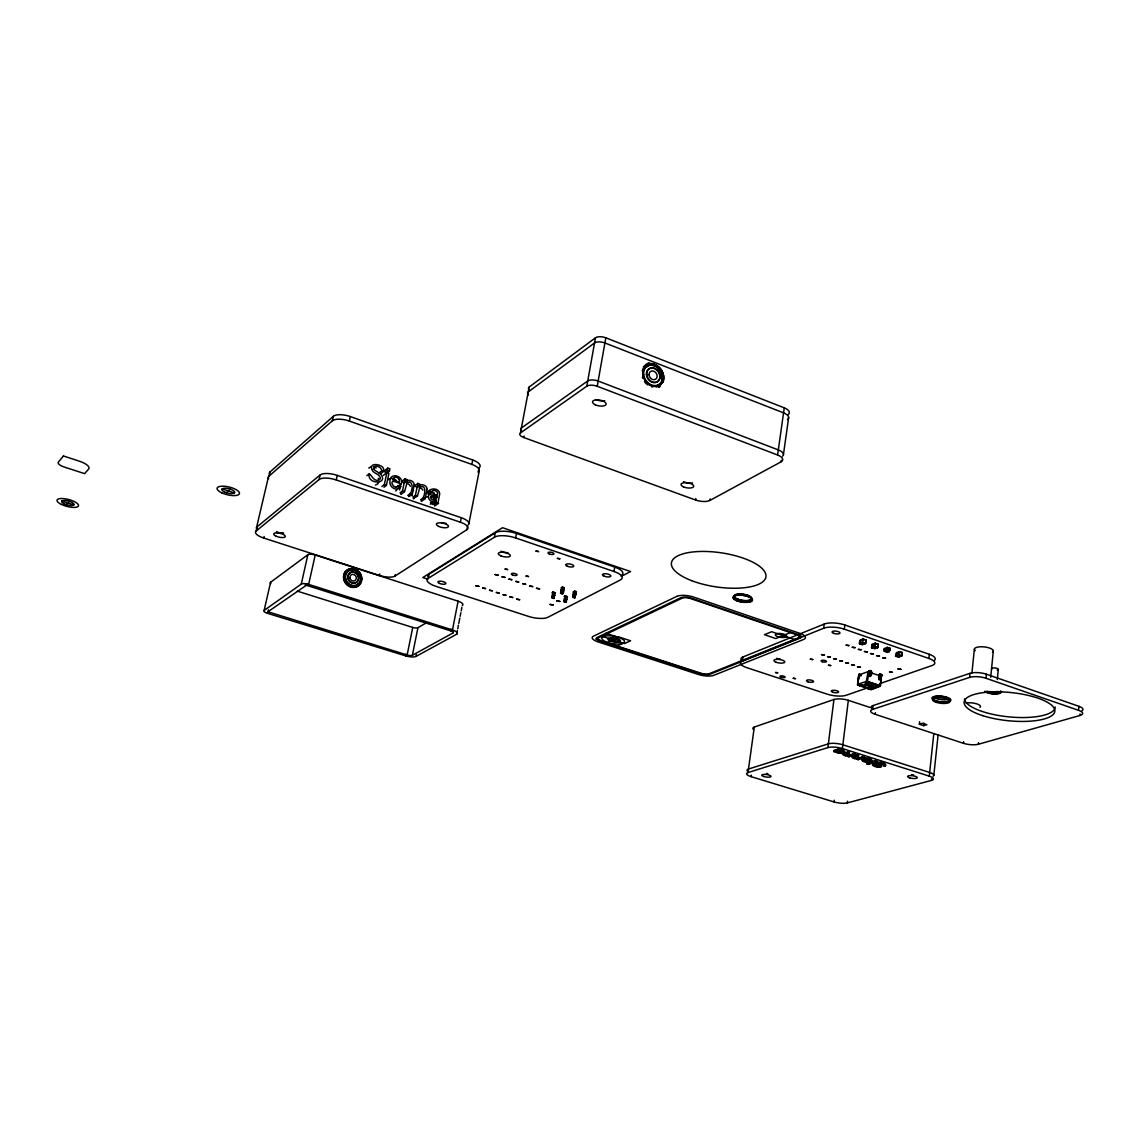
<?xml version="1.0" encoding="UTF-8"?>
<svg xmlns="http://www.w3.org/2000/svg" width="1140" height="1140" viewBox="0 0 1140 1140"><rect width="100%" height="100%" fill="white"/><g stroke="black" fill="none" stroke-linecap="round" stroke-linejoin="round"><path stroke-width="1.5" d="M380.033 473.699L380.005 472.786M564.542 598.885L564.699 596.149L566.965 596.548L565.112 595.935L564.043 601.806L564.542 598.885L566.395 599.569L566.566 596.761M564.043 601.806L566.309 602.205L566.979 596.548L567.492 597.075L564.229 596.434L566.894 597.018M858.89 674.367L860.515 674.909L858.89 674.367L858.491 679.44L859.375 674.053L860.985 674.809L860.843 676.02M553.883 598.443L554.881 593.028L552.686 592.159L552.002 597.816L553.883 598.443L554.553 592.772M554.795 595.308L552.9 594.838L553.085 591.945L555.365 592.828L552.188 592.529L554.895 592.9M884.298 651.339L884.398 649.643L889.3 651.638L889.613 649.857L886.606 648.817L886.293 650.612L884.298 651.339L887.305 652.379L889.3 651.638M887.305 652.379C886.535 649.373 886.606 651.268 890.155 649.658M564.941 598.742L566.808 599.284M873.04 705.56L872.585 709.394A10.873 3.306 7 0 0 875.221 714.324L963.514 743.323A10.716 3.149 6.3 0 0 978.405 744.249L1079.951 715.493A11.543 3.562 5.3 0 0 1078.582 710.334L1078.925 706.316L986.371 674.196A11.699 3.776 6 0 0 969.998 673.341L873.04 705.56A10.873 3.32 7 0 0 871.502 708.239M1079.951 715.493L1080.079 713.996M990.703 677.288L993.325 651.04M997.301 679.568L998.298 669.38M978.405 744.249L978.576 742.61M1078.582 710.334L985.972 678.272L986.371 674.196M971.95 672.885L974.358 649.13M872.585 709.394L969.57 677.417L969.998 673.341M963.514 743.323L963.685 741.684M870.162 707.513L848.331 700.316A10.402 3.192 7.3 0 0 833.939 699.49L754.31 727.064L747.997 772.549A9.847 2.665 8.2 0 0 751.132 776.668L834.053 801.933A9.69 2.551 7.6 0 0 847.362 802.902L931.423 780.415L931.594 778.805M933.803 775.428L938.092 735.101M931.423 780.415A10.331 2.864 6.9 0 0 929.257 776.14L933.76 734.103M919.353 724.228L922.531 723.259L926.863 724.684L923.685 725.667L919.353 724.228L919.624 721.706M879.838 683.615L931.95 665.561A14.692 4.816 6.5 0 0 928.872 658.45L929.328 654.317L844.868 625.005A14.906 5.073 7.3 0 0 824.234 624.065L742.952 656.968A13.965 4.489 8.1 0 0 741.727 660.716M923.685 725.667L923.956 723.13M885.167 766.251C888.644 762.546 876.375 760.865 875.876 763.187C878.313 761.791 890.084 765.767 883.628 765.823L883.7 764.869L883.742 765.767M898.705 651.966L898.363 654.959L898.634 651.824L902.225 652.465M899.318 651.581L898.947 654.788L895.513 656.027L896.681 652.493M901.241 656.07L901.612 652.864M901.826 655.899L899.033 654.93L895.598 656.17L898.391 657.139L901.94 655.828L902.296 652.607L898.733 651.752M889.086 648.703L886.692 647.834L886.407 648.831M876.617 761.948L876.731 761.035L875.306 760.58L869.393 762.304L869.293 763.216L876.617 761.948L875.192 761.491L875.306 760.58M887.59 647.506L889.827 648.375L887.191 647.463L883.999 648.66M877.615 763.159L879.795 764.299A15.262 4.275 7.3 0 1 881.562 765.154L881.633 766.094L879.596 766.023A17.314 4.831 7.3 0 0 878.27 765.41L877.486 764.042M879.795 764.299L880.151 765.439M896.197 655.785L896.567 652.579M867.056 763.871L868.31 762.617L869.735 763.073L869.62 763.985L867.056 763.871L869.62 763.985M868.196 763.544L868.31 762.617M862.909 760.48A3.021 0.855 7.3 0 0 865.203 761.463A3.021 0.855 7.3 0 0 868.366 761.477L868.523 760.58L863.792 759.083M868.481 764.327L868.594 763.401L876.731 761.035M869.307 761.278C871.402 759.368 868.523 762.703 862.994 759.283L863.108 758.356L869.421 760.352M878.954 679.497C877.287 671.203 883.443 673.484 880.479 680.081L878.855 679.54L880.009 673.925L881.633 674.481L880.265 686.166L871.117 689.786L857.508 684.784M875.221 714.324L875.42 712.657M883.942 649.9L884.911 648.589M870.718 763.672L870.818 762.76L869.393 762.304M880.351 686.123L881.177 676.177L868.053 671.831L866.315 681.478L857.579 684.299M873.04 764.37L873.154 763.458L874.694 763.9L874.594 764.826L872.812 764.456L880.023 766.507M857.123 754.808L857.009 755.72L858.448 756.19L858.562 755.264L857.123 754.808L853.276 755.962A7.838 2.223 7.3 0 0 852.62 756.205M856.753 759.254L857.693 758.086L856.753 759.254L858.049 759.668L863.921 757.915L862.481 757.459L862.595 756.547L864.035 757.003L863.693 759.995A3.791 1.069 7.3 0 0 863.051 760.494L861.612 759.226L862.837 758.428M858.049 759.668L858.164 758.741L864.035 757.003M880.194 685.824L867.497 681.549L868.765 671.603L871.858 672.058L868.78 671.816M872.257 647.663L875.078 648.632L871.573 647.919L871.872 644.542L875.264 643.274L878.199 644.171L874.694 643.445L875.377 643.202L874.879 646.508M868.423 676.006C870.219 662.511 874.808 678.614 868.409 676.02C866.942 667.57 873.012 670.035 870.034 676.562M872.171 647.52L871.986 644.471M872.642 644.442L872.271 647.434L874.309 646.679L874.665 643.673M862.595 756.547L858.434 758.613L854.159 757.815M874.195 646.75L874.58 643.53M870.376 689.13L857.536 684.57L858.762 674.994L867.469 671.873M871.502 689.187L880.322 685.881M877.216 647.791L878.285 644.314L877.9 647.548L874.28 646.907M865.545 758.599C872.67 758.513 868.423 761.563 865.417 758.599L864.063 758.1M847.96 751.901L847.847 752.827L849.3 753.284L849.414 752.357L847.96 751.901L844.213 753.041A7.852 2.237 7.4 0 0 843.486 753.298M847.647 756.376L848.587 755.207L847.647 756.376L848.944 756.789L854.786 755.022L854.9 754.096L853.461 753.64C852.093 755.692 840.565 754.723 849.3 753.284M862.068 642.575L862.453 639.341L866.087 639.996L863.251 639.013L859.774 640.366L859.375 643.601L862.738 642.319L863.137 639.084M848.944 756.789L850.255 754.609M857.822 684.941L858.734 675.279M865.103 643.63L866.172 640.139L865.787 643.373L862.296 644.727L859.46 643.744L862.966 644.471M847.362 802.902L847.576 801.178M853.461 753.64L853.347 754.566L854.786 755.022M852.506 757.117A7.838 2.223 7.3 0 1 853.105 756.903L853.518 755.891M854.188 757.544L855 756.333L854.316 756.604M839.311 750.562C843.344 747.527 848.673 754.937 840.821 752.585A9.177 2.622 7.4 0 1 840.023 752.4L839.382 752.229A18.183 5.144 7.6 0 0 836.475 751.502L836.575 750.59A18.183 5.159 7.6 0 1 839.482 751.317L840.137 751.474A9.177 2.622 7.4 0 0 840.864 751.659L844.455 751.873L839.311 750.562A3.819 1.097 7.5 0 0 839.653 750.348L839.852 749.322L838.327 748.837L838.214 749.764L839.738 750.248M839.382 752.229L839.496 751.303M843.23 752.129C839.738 753.198 839.767 749.607 843.258 751.973M834.053 801.933L834.266 800.209M841.705 753.455L840.522 752.044L841.705 753.455L833.896 751.759M929.257 776.14L842.403 748.538L848.331 700.316M843.372 754.224A7.852 2.223 7.4 0 1 843.956 754.01L844.37 752.984M845.752 754.352L845.852 753.44L845.139 753.74M860.044 643.345L860.444 640.11M928.872 658.45L844.341 629.195L844.868 625.005M833.953 751.474L834.209 750.448A8.208 2.337 7.5 0 1 834.751 750.234L837.344 749.422A6.968 1.995 7.5 0 0 838.299 749.009M834.11 751.346A8.208 2.337 7.5 0 1 834.637 751.16L835.036 750.134M836.347 749.735L835.877 751.06M747.997 772.549L827.897 747.598L833.939 699.49M866.386 688.261L846.208 695.257A13.766 4.289 7.4 0 1 827.327 694.189L746.899 667.698A13.979 4.474 8.1 0 1 742.397 660.915L823.693 628.254L824.234 624.065M751.132 776.668L751.346 775.143M783.465 454.418L788.666 417.482M780.986 461.871A11.258 4.66 7.8 0 0 777.594 455.003L784.263 407.849L605.824 337.796A7.752 3.52 10.4 0 0 595.465 337.796L529.174 387.03L520.453 432.958A7.353 2.993 11 0 0 523.816 437.546L695.571 500.018A10.63 4.161 8.7 0 0 709.949 500.403L780.986 461.871L781.214 460.289M742.397 660.915L742.952 656.968M870.661 671.346L869.036 670.805M709.949 500.403L710.177 498.893M565.91 602.419L566.395 599.654M695.571 500.018L695.813 498.522M381.159 473.499C391.732 465.077 364.601 459.449 373.036 471.476A19.808 17.342 50.3 0 0 376.086 473.584C378.594 474.482 382.484 478.373 378.936 480.125C373.592 481.892 371.925 475.18 369.26 473.812L366.88 475.665M552.002 597.816L552.9 594.838M429.125 574.104L428.27 578.293A15.062 5.002 11.2 0 0 435.95 586.331L528.518 616.412A14.72 4.816 10.2 0 0 547.87 617.296L620.288 579.989A15.704 5.5 9.6 0 0 613.99 571.496L614.731 567.093L516.463 533.463A16.06 5.757 10.7 0 0 495.287 532.779L429.125 574.104A15.048 5.03 11.2 0 0 428.17 576.94M369.26 473.812C366.581 484.6 389.025 484.643 380.703 474.169A21.104 18.653 50.7 0 0 377.939 472.274L377.041 471.675A22.486 19.665 50.3 0 1 374.974 470.321L374.105 469.538A2.351 2.066 50.3 0 1 374.932 466.274M574.517 597.93C578.037 591.304 573.178 587.485 572.651 597.303L574.945 597.716L576.341 591.617L574.475 590.99L573.577 594.225L575.472 594.767M434.696 502.811L434.896 501.714M572.651 597.303L573.548 594.296M560.538 593.284L561.963 587.186L564.314 588.368L561.037 587.699L563.844 587.941L562.433 593.911L560.538 593.284L562.846 593.698C566.495 586.829 561.136 583.352 560.951 593.071M777.594 455.003L597.232 386.275L605.824 337.796M520.453 432.958L586.801 386.189L595.465 337.796M435.736 497.567L435.024 501.073M428.27 578.293L494.432 537.225A16.074 5.728 10.7 0 1 515.622 537.938L516.463 533.463M523.816 437.546L524.115 436.007M494.432 537.225L495.287 532.779M401.251 484.072C404.33 475.85 389.723 471.761 389.909 481.422A6.313 5.543 51.7 0 0 393.927 488.433A6.313 5.543 51.7 0 0 400.895 486.623M456.684 634.225A8.45 2.636 10.9 0 0 452.466 629.964L458.095 601.193L315.21 555.009A5.828 1.924 12.4 0 0 307.857 554.724L270.608 582.255L264.124 610.442A5.615 1.681 12.4 0 0 267.515 613.32L405.612 655.856A8.108 2.422 11.1 0 0 416.043 656.412L456.684 634.225L457.382 630.634M452.879 633.028A4.232 1.311 10.9 0 0 450.77 630.89L306.346 585.276L267.943 611.753L407.151 655.001A4.061 1.211 11.1 0 0 412.367 655.286L452.879 633.028L453.236 631.232M457.724 628.838L458.423 625.247M458.779 623.452L459.819 618.08M460.161 616.298L460.859 612.721M461.216 610.94L461.899 607.364M378.95 481.65L377.739 483.944L375.402 485.07M468.098 524.956A13.082 4.717 11.3 0 0 461.315 517.745L337.269 475.38A13.523 4.931 12.8 0 0 320.126 474.981L257.127 526.794L256.115 531.055A12.583 4.189 12.9 0 0 263.753 538.052L379.463 575.458A12.169 4.033 11.7 0 0 394.982 576.085L466.859 529.687L467.571 526.053M478.259 471.675L479 467.856M468.868 523.673L479.299 470.578M450.77 630.89L451.126 629.095M573.121 594.596L575.002 595.222M466.859 529.687A13.096 4.702 11.3 0 0 460.418 522.234L461.315 517.745M478.145 472.216A12.953 4.987 11.5 0 0 471.86 464.407L472.73 460.004L350.336 416.57A13.381 5.244 13.1 0 0 333.336 416.342L269.995 471.96L269.012 476.135A12.455 4.46 13.2 0 0 268.698 478.686M562.904 591.204L561.023 590.577M412.367 655.286L417.938 627.698L425.277 623.466M416.043 656.412L416.385 654.688M436.905 497.14L437.062 496.399A18.197 15.846 53.3 0 1 433.613 495.971M405.612 655.856L405.968 654.132M407.151 655.001L412.737 627.442A4.033 1.254 11.2 0 0 417.938 627.698M421.458 500.916L421.657 500.004M420.603 499.805L423.097 498.038C424.736 494.888 426.987 484.928 420.361 486.737A2.18 1.91 53 0 0 419.976 486.98L417.425 496.085L413.193 498.579M421.373 501.386L425.12 498.722L426.759 490.699A10.003 8.764 52.8 0 0 426.944 489.345M413.692 498.75L414.034 497.126M412.908 497.168L415.387 495.387L417.867 483.403L419.705 484.03L419.349 485.726L416.855 487.535M404.016 483.103L406.481 481.28L406.838 479.584L404.999 478.943L401.323 481.678M401.18 492.722L400.838 494.361L404.529 491.668L407.108 482.548A2.18 1.91 52.3 0 1 407.507 482.291C413.963 480.282 412.424 491.34 410.229 493.62L407.764 495.416M408.647 496.541L408.847 495.615M394.982 576.085L395.309 574.517M409.787 496.099L412.267 494.318L413.934 486.281A10.032 8.806 52.1 0 0 414.119 484.928M412.139 495.815L412.281 495.074M413.222 490.585L413.378 489.844M379.463 575.458L379.791 573.904M399.584 489.915L399.898 488.419M400.682 484.671L400.838 483.93M400.026 492.765L402.477 490.97L404.999 478.943M383.952 487.25L386.375 485.441L388.925 473.385L386.873 472.687L383.254 475.451M385.776 473.941L389.41 471.162L389.909 468.825L387.857 468.113L384.223 470.905M381.886 486.552L384.308 484.728L386.873 472.687M384.935 472.302L387.358 470.45L387.857 468.113M307.159 585.461L307.572 583.609M264.124 610.442L301.274 584.093A5.857 1.853 12.3 0 1 308.655 584.407L315.21 555.009M256.115 531.055L319.1 479.541A13.537 4.916 12.8 0 1 336.243 479.954L337.269 475.38M269.012 476.135L332.339 420.803A13.395 5.216 13 0 1 349.339 421.059L350.336 416.57M301.274 584.093L307.857 554.724M305.32 585.376L305.734 583.538M401.223 484.201L398.672 486.424M319.1 479.541L320.126 474.981M332.339 420.803L333.336 416.342M267.515 613.32L267.914 611.553M268.014 611.653L268.427 609.886M268.869 612.365L269.268 610.598M263.753 538.052L264.124 536.456M256.471 527.834L268.356 477.261M573.164 594.439L575.415 595.009M561.464 590.192L563.374 590.734M830.69 665.618L828.338 665.19L830.704 665.532M427.13 492.893C429.452 487.721 438.672 487.364 439.712 493.478A10.402 9.091 53.5 0 1 439.541 494.76L438.501 500.175A8.764 7.652 54.6 0 0 438.316 503.324M424.65 498.337L425.149 497.596M775.585 672.472L777.908 672.785L775.585 672.572M398.216 488.276L400.667 486.466C398.572 484.058 396.563 488.803 394.027 486.438C389.068 481.394 393.272 479.256 401.123 484.6M66.291 504.664L69.298 501.286M880.109 765.61L878.341 765.781A3.947 1.112 7.2 0 1 874.337 763.828M368.747 468.07L370.657 466.944M843.344 751.203L840.08 750.989A14.321 4.061 7.5 0 0 837.359 750.334L837.23 751.274A14.321 4.061 7.5 0 1 839.952 751.915M388.127 479.626L391.633 478.301M226.304 492.722L230.323 489.103M426.901 492.28L430.35 491.554M379.007 472.929L381.416 471.077L383.567 471.647M877.643 762.888C885.723 762.988 887.647 765.738 877.615 763.757M396.164 487.293L398.615 485.483M404.372 481.408L406.838 479.584M414.148 486.11L417.867 483.403M429.053 493.848L431.561 492.067L429.637 491.112M433.585 497.468L437.375 494.803A23.142 20.121 53.1 0 1 433.656 494.219M433.271 499.049L437.062 496.399M430.378 504.208L436.307 500.987A4.816 4.204 54.3 0 0 436.392 502.598L433.884 504.35M434.711 505.946L438.515 503.324L436.406 502.598M859.033 675.949L858.762 674.994M425.833 497.04L428.099 496.627M880.536 680.067L881.063 679.141L879.439 678.599M621.215 576.398L630.577 571.553L502.526 527.706L422.826 577.524L427.842 579.163M607.121 642.746L619.262 637.089L630.577 640.794L624.435 643.601L601.834 636.234M616.427 646.295L623.181 643.202M790.376 632.586L775.798 638.557L764.456 634.709L771.652 631.717L794.381 639.44M436.136 501.059C430.635 504.949 424.137 494.105 431.875 493.962A11.585 10.16 54.1 0 1 432.801 494.105L433.642 494.261M863.037 760.352L871.174 760.722M871.487 647.776L874.964 646.651L877.786 647.62M874.993 648.489L877.144 647.648M887.148 648.617L883.856 649.828L886.849 650.969M884.768 649.772L883.956 649.8M896.653 652.721L898.819 651.895M899.104 656.668L901.17 655.928M431.248 502.512L430.378 502.697M873.154 763.458C869.122 765.938 881.633 768.973 881.591 766.194A15.262 4.261 7.3 0 0 879.652 765.225L877.843 764.341M836.19 751.588L835.763 751.973A3.206 0.912 7.5 0 0 840.551 753.041M866.343 681.221L880.408 685.682M866.315 681.478L867.497 681.549M854.288 756.917L858.448 756.19M862.723 759.354C859.531 761.948 869.022 762.86 871.06 761.648A4.916 1.397 7.3 0 0 870.048 759.753A4.916 1.397 7.3 0 0 863.821 758.955L865.317 759.525M871.487 688.93L870.404 688.874M834.851 751.089L837.23 750.348A6.968 1.995 7.5 0 0 838.185 749.935M844.256 753.91L849.414 752.357M847.761 755.45L854.9 754.096M853.319 756.832L858.562 755.264M859.375 757.502L854.872 757.245M858.677 675.136L861.085 675.464M841.819 752.543L834.038 750.861M849.044 755.763L845.039 754.922M878.911 766.736L878.242 766.707A3.947 1.112 7.2 0 1 874.223 764.74M574.46 591.503L573.092 591.931L575.244 592.757L576.37 592.273L574.389 591.475L576.17 592.059M840.009 750.975L838.812 750.932A4.546 1.297 7.5 0 0 837.629 751.174L837.701 750.234A4.546 1.297 7.5 0 1 838.898 749.992L843.372 751.046M881.035 674.923C874.466 675.764 888.131 676.633 879.481 674.339M433.613 496.028C427.301 493.919 431.974 503.367 436.164 499.049A5.757 5.03 53.7 0 0 436.848 497.126M410.101 480.453L409.801 480.396A4.816 4.218 52.4 0 0 406.467 481.28M373.493 466.973L376.257 467.956M845.481 755.749L845.253 755.692A3.605 1.026 7.4 0 1 843.115 754.181M854.373 758.57L854.587 758.627A3.762 1.069 7.4 0 0 857.594 759.012M392.801 478.486L394.81 479.313M883.728 764.911L885.267 765.339M297.312 591.133L412.737 627.442M863.693 759.995L868.409 761.491M308.655 584.407L452.466 629.964M856.867 758.342L858.164 758.741M867.169 762.959L868.594 763.401M61.745 501.059L73.815 504.892M605.939 633.27L618.578 637.403M552.601 592.629L554.482 593.242M564.614 596.605L566.48 597.232M552.9 594.909L554.767 595.536M564.927 598.899L566.794 599.512M552.515 594.895L554.396 595.522M552.487 595.123L554.368 595.75M564.514 599.113L566.38 599.726M552.416 597.602L554.282 598.229M564.442 601.592L566.309 602.205M222.158 488.889L234.441 492.95M562.291 587.428L564.172 588.055M561.878 587.656L563.773 588.283M573.976 591.689L575.857 592.316M561.08 590.321L563.317 590.976M573.064 597.089L574.945 597.716M868.979 675.065L870.618 675.621M869.521 670.619L871.145 671.175M879.966 674.153L881.591 674.709M515.622 537.938L613.99 571.496M336.243 479.954L460.418 522.234M384.308 484.728L386.375 485.441M402.477 490.97L404.529 491.668M410.229 493.62L412.267 494.318M415.387 495.387L417.425 496.085M423.097 498.038L425.12 498.722M887.205 648.603L890.212 649.629M401.893 481.878L402.805 482.192M414.376 486.182L415.63 486.623M399.328 482.192L392.573 479.869A3.876 3.406 51.7 0 1 399.257 479.541M865.673 643.445L862.154 642.718L864.989 643.701M898.348 655.187L901.142 656.141M896.282 655.928L899.075 656.897M387.358 470.45L389.41 471.162M349.339 421.059L471.86 464.407M432.16 492.038L434.255 493.093M648.161 362.876L653.035 364.772M878.285 765.41L877.729 765.168A16.359 4.617 7.1 0 1 876.119 764.384L876.261 763.472A16.359 4.617 7.1 0 0 877.857 764.242M879.524 765.14L879.61 765.054A17.314 4.845 7.3 0 0 878.384 764.484L878.327 764.598M395.295 479.655L396.15 480.439M871.615 687.99L868.951 687.976M378.252 478.287L378.665 479.071M991.715 669.166A3.391 1.112 5.8 0 1 993.41 667.955A3.391 1.112 5.8 0 1 997.728 668.724A3.391 1.112 5.8 0 1 997.144 670.135M1000.493 691.31A7.966 2.522 5.9 0 1 995.306 693.79A7.966 2.522 5.9 0 1 985.573 691.538M998.384 691.453A5.686 1.796 5.9 0 1 994.294 693.034A5.686 1.796 5.9 0 1 987.625 691.424A8.522 2.708 5.9 0 0 988.979 691.88M984.746 691.282A8.522 2.708 5.9 0 0 995.077 693.975A8.522 2.708 5.9 0 0 1001.048 691.325A8.522 2.708 5.9 0 1 993.04 692.564M997.856 691.41A5.686 1.796 5.9 0 1 994.251 693.562A5.686 1.796 5.9 0 1 987.098 691.382M1001.832 691.51A9.377 2.978 5.9 0 1 986.527 691.41M1000.792 691.396A9.377 2.978 5.9 0 1 999.125 691.852M996.16 691.453A3.406 1.083 5.9 0 1 993.681 692.279A3.406 1.083 5.9 0 1 989.834 691.424M969.57 677.417A11.699 3.762 6 0 1 985.972 678.272M1078.925 706.316A11.528 3.577 5.3 0 1 1081.988 710.79M1055.198 706.971A45.572 14.222 5.8 0 1 1010.311 717.003A45.572 14.222 5.8 0 1 964.497 698.948M948.708 699.39A9.562 2.993 6.4 0 1 934.102 697.723M975.256 650.655A9.533 3.192 5.8 0 1 983.763 646.865A9.533 3.192 5.8 0 1 992.498 652.166M966.022 702.995A8.806 2.736 6.2 0 1 976.723 703.85A8.806 2.736 6.2 0 1 979.987 707.37M823.693 628.254A14.92 5.045 7.3 0 1 844.341 629.195M929.328 654.317A14.692 4.845 6.5 0 1 934.031 660.673M780.287 659.105A5.515 1.796 7.9 0 1 776.625 658.293M864.847 685.796A4.987 1.568 7.1 0 1 867.141 683.672A4.987 1.568 7.1 0 1 873.824 685.696A4.987 1.568 7.1 0 1 868.381 686.864M933.176 776.198A10.331 2.879 6.9 0 0 929.656 772.464L842.859 744.79A10.488 3.007 7.5 0 0 828.367 743.864L748.481 769.03A9.833 2.679 8.2 0 0 748.41 771.837M827.897 747.598A10.488 2.993 7.5 0 1 842.403 748.538M767.875 773.647A4.688 1.282 8.1 0 1 766.451 773.49M913.568 774.844A4.902 1.368 6.9 0 1 911.601 774.587M863.935 758.029A4.916 1.397 7.3 0 1 870.148 758.827A4.916 1.397 7.3 0 1 871.102 760.708M868.466 760.565A3.021 0.855 7.3 0 1 865.317 760.551A3.021 0.855 7.3 0 1 863.009 759.568M863.165 759.568A3.791 1.069 7.3 0 1 863.835 759.098M857.707 758.086A3.762 1.069 7.4 0 1 854.687 757.715L854.473 757.658A3.591 1.026 7.4 0 1 852.378 756.148M854.387 758.556A3.605 1.012 7.4 0 1 852.264 757.074M848.587 755.207A3.776 1.069 7.4 0 1 845.581 754.837L845.367 754.765A3.605 1.026 7.4 0 1 843.23 753.255M848.473 756.119A3.776 1.069 7.4 0 1 845.467 755.749M839.767 749.422A3.819 1.097 7.5 0 1 839.41 749.635M840.665 752.129A3.206 0.912 7.5 0 1 835.834 751.06M753.383 729.401A9.761 2.85 8.1 0 1 754.31 727.064M796.703 634.752A6.056 2.023 7.7 0 1 798.47 637.787M600.866 640.709A5.757 1.853 9.5 0 1 598.486 637.816M437.418 494.247A2.764 2.408 53.7 0 0 437.375 492.309A4.061 3.548 53.8 0 0 431.319 491.867M432.502 504.464A4.802 4.204 54.3 0 1 432.53 503.624M432.701 497.425A23.042 20.064 53 0 1 430.478 497.026M427.956 494.062A4.047 3.548 53.7 0 1 428.768 493.506M434.482 505.533A8.721 7.638 54.5 0 1 434.739 502.826M419.335 485.726A4.802 4.204 53.1 0 1 422.655 484.799L422.954 484.899A4.589 4.004 53.1 0 1 427.243 489.345M419.207 487.649A4.56 4.004 53.1 0 1 422.897 490.186M410.101 480.496A4.603 4.033 52.4 0 1 414.418 484.928M406.41 483.232A4.574 4.018 52.3 0 1 410.343 486.267M399.114 479.626A4.859 4.275 51.6 0 1 399.257 482.163M396.805 489.915A6.298 5.529 51.6 0 1 395.694 490.927M375.031 466.474A5.116 4.489 50.5 0 1 381.872 471.077M373.25 469.01A5.102 4.489 50.4 0 1 373.92 469.11M257.213 529.701A12.569 4.218 13 0 1 257.127 526.794M472.73 460.004A12.939 5.016 11.5 0 1 479.441 467.5M269.681 474.511A12.44 4.474 13.3 0 1 269.995 471.96M270.836 583.666A5.586 1.753 12.5 0 1 270.608 582.255M458.095 601.193A8.408 2.736 11 0 1 462.256 605.582M349.253 569.373A9.776 8.835 53.4 0 1 358.174 572.736M359.827 575.258A9.776 8.835 53.4 0 1 360.212 576.17M357.589 584.307A8.051 7.282 53.4 0 1 356.378 585.191M351.348 585.875A8.051 7.282 53.4 0 1 349.353 585.148M344.793 578.792A8.051 7.282 53.4 0 1 346.959 572.223M350.293 570.599A8.051 7.282 53.4 0 1 351.776 570.485M358.53 585.39A9.491 8.579 53.4 0 1 357.105 586.43M344.85 572.437A9.491 8.579 53.4 0 1 345.392 571.767M349.082 569.416A9.491 8.579 53.4 0 1 360.582 575.828M283.546 533.335A5.971 2.009 12.9 0 1 276.678 531.739M446.096 523.346A6.199 2.237 11.5 0 1 441.38 522.647M614.731 567.093A15.689 5.529 9.6 0 1 621.956 575.002M507.955 552.658A6.156 2.18 10.7 0 1 501.101 551.233M283.276 533.05A5.971 2.009 12.9 0 1 276.607 532.451M604.67 400.739A6.926 2.978 10.2 0 1 595.992 399.556M692.55 482.918A6.441 2.565 8.9 0 1 683.558 481.664M521.707 430.949A7.353 3.007 11 0 1 521.393 427.999L587.727 380.959A7.809 3.391 10.3 0 1 598.158 381.045L778.306 449.901A11.243 4.674 7.8 0 1 782.639 456.157M528.547 394.953A7.31 3.107 11 0 1 528.247 391.918L594.553 342.94A7.752 3.506 10.3 0 1 604.913 342.955L783.565 412.865A11.172 4.831 7.7 0 1 787.398 419.634M642.248 370.885A11.97 9.733 56.9 0 1 659.162 368.79A11.97 9.733 56.9 0 1 656.512 386.916M652.493 387.016A11.97 9.733 56.9 0 1 651.524 386.788M647.819 384.964A11.97 9.733 56.9 0 1 644.471 381.587M642.746 378.309A11.97 9.733 56.9 0 1 642.376 377.169M648.176 364.672A13.11 10.659 56.9 0 1 652.451 365.484M661.884 380.389A13.11 10.659 56.9 0 1 661.756 381.444M645.767 364.501A13.124 10.673 56.9 0 1 659.319 367.579A13.124 10.673 56.9 0 1 663.095 382.256M659.903 386.574A13.124 10.673 56.9 0 1 658.977 387.173M644.1 368.719A10.802 8.778 56.9 0 1 647.876 366.339M658.521 384.593A10.802 8.778 56.9 0 1 657.053 385.662M659.576 384.807A11.585 9.405 56.9 0 1 657.125 386.375M643.544 368.576A11.585 9.405 56.9 0 1 655.671 366.581M660.416 371.441A11.585 9.405 56.9 0 1 661.642 381.615M646.195 364.886A12.739 10.345 56.9 0 1 658.82 368.804A12.739 10.345 56.9 0 1 662.026 382.555M659.747 386.061A12.739 10.345 56.9 0 1 658.934 386.745M643.302 366.98A12.739 10.36 56.9 0 1 657.495 366.667A12.739 10.36 56.9 0 1 662.596 382.185M659.49 386.375A12.739 10.36 56.9 0 1 658.592 386.959M586.801 386.189A7.809 3.377 10.3 0 1 597.232 386.275M784.263 407.849A11.158 4.859 7.7 0 1 788.096 414.647M529.117 389.738A7.296 3.121 11.1 0 1 529.174 387.03M864.462 651.51L867.426 651.88L864.462 651.51M865.93 683.829L868.765 684.171L865.958 683.758M866.087 682.49L868.922 682.832L866.087 682.49M553.1 604.941L550.121 604.442L553.1 604.941M556.847 600.923L559.854 601.436L556.847 600.923M557.403 558.386L560.068 558.842L557.417 558.358M870.533 653.591L873.482 653.947L870.547 653.562M875.235 686.936L878.056 687.292L875.306 686.822M875.392 685.61L878.213 685.952L875.392 685.568M876.575 655.671L879.539 656.027L876.603 655.6M882.616 657.737L885.566 658.094L882.616 657.737M889.556 671.93L892.449 672.286L889.585 671.859M898.006 668.952L900.928 669.308L898.006 668.952M475.85 585.775L478.871 586.359L475.85 585.775M890.212 648.418L890.055 649.786L887.062 648.66L887.205 647.378L890.297 648.375M482.705 588.026L485.711 588.611L482.719 587.984M489.545 590.264L492.537 590.848L489.545 590.221M495.088 574.546L498.151 575.144L495.088 574.546M496.342 592.486L499.349 593.071L496.385 592.43M502.042 576.854L505.091 577.453L502.042 576.854M505.134 569.074L507.728 569.587L505.148 569.045M503.139 594.724L506.132 595.294L503.153 594.681M508.967 579.149L512.031 579.747L508.982 579.12M509.908 596.933L512.9 597.517L509.936 596.875M821.527 654.645L824.434 655.03L821.541 654.616M515.879 581.443L518.928 582.041L515.921 581.372M516.662 599.155L519.641 599.726L516.662 599.155M827.569 656.697L830.476 657.082L827.583 656.654M522.776 583.737L525.811 584.321L522.79 583.694M526.082 576.071L528.647 576.569L526.096 576.042M833.597 658.735L836.489 659.12L833.611 658.692M529.644 586.017L532.679 586.601L529.644 586.017M536 551.076L538.65 551.603L536 551.048M839.61 660.758L842.503 661.157L839.61 660.758M846.165 645.212L849.129 645.611L846.179 645.183M536.484 588.283L539.534 588.839L536.484 588.283M845.595 662.796L848.488 663.181L845.638 662.725M852.293 647.306L855.242 647.705L852.321 647.249M851.58 664.805L854.459 665.204L851.609 664.748M858.392 649.401L861.341 649.786L858.406 649.358M857.536 666.829L860.415 667.214L857.536 666.829M859.645 684.712L862.467 685.097L859.66 684.684M859.489 686.052L862.296 686.423L859.517 685.995M810.341 659.162L812.735 659.547L810.341 659.162M793.255 678.272L795.549 678.699L793.269 678.257M63.441 455.986L58.354 462.142A8.365 2.793 15 0 0 64.296 467.044L84.617 473.642L88.649 469.024A13.395 4.503 15 0 0 79.301 461.173L63.441 455.986M676.818 596.377L593.456 636.177A11.528 3.705 9.5 0 0 598.215 641.948L698.578 674.51A11.272 3.534 8.6 0 0 713.811 675.322L803.5 639.511A12.127 4.061 7.7 0 0 800.009 633.413L693.633 597.089A12.383 4.275 8.8 0 0 676.818 596.377M680.808 597.745L597.232 637.403A7.196 2.323 9.5 0 0 600.196 641.022L700.687 673.64A7.054 2.209 8.6 0 0 710.22 674.153L799.724 638.215A7.581 2.537 7.7 0 0 797.53 634.41L691.296 598.187A7.738 2.665 8.8 0 0 680.808 597.745M682.133 598.187L595.835 639.084L701.399 673.355A5.643 1.767 8.6 0 0 709.023 673.769L801.762 636.476L690.527 598.543A6.199 2.138 8.8 0 0 682.133 598.187M982.509 715.592A45.6 14.15 5.8 0 0 1054.571 712.4A45.6 14.15 5.8 0 0 991.315 691.937A45.6 14.15 5.8 0 0 982.509 715.592M936.41 702.382A8.721 2.722 6.4 0 0 949.891 701.656A8.721 2.722 6.4 0 0 937.408 697.751A8.721 2.722 6.4 0 0 936.41 702.382M936.097 701.1A9.562 2.993 6.4 0 0 950.888 700.302A9.562 2.993 6.4 0 0 937.194 696.013A9.562 2.993 6.4 0 0 936.097 701.1M936.567 700.929A8.721 2.722 6.4 0 0 950.048 700.202A8.721 2.722 6.4 0 0 937.565 696.298A8.721 2.722 6.4 0 0 936.567 700.929M832.784 692.222A3.719 1.154 7.4 0 0 838.598 692.066A3.719 1.154 7.4 0 0 833.397 690.284A3.719 1.154 7.4 0 0 832.784 692.222M807.947 681.791A3.605 1.14 7.6 0 0 813.561 681.62A3.605 1.14 7.6 0 0 808.474 679.882A3.605 1.14 7.6 0 0 807.947 681.791M781.043 677.26A2.636 0.827 7.9 0 0 785.118 677.132A2.636 0.827 7.9 0 0 781.37 675.849A2.636 0.827 7.9 0 0 781.043 677.26M822.239 661.713A2.722 0.884 7.4 0 0 826.486 661.556A2.722 0.884 7.4 0 0 822.667 660.231A2.722 0.884 7.4 0 0 822.239 661.713M776.269 662.34A5.515 1.781 7.9 0 0 784.79 662.041A5.515 1.781 7.9 0 0 776.953 659.333A5.515 1.781 7.9 0 0 776.269 662.34M833.682 633.341A4.033 1.368 7.3 0 0 839.981 633.071A4.033 1.368 7.3 0 0 834.352 631.061A4.033 1.368 7.3 0 0 833.682 633.341M866.087 687.99A4.987 1.568 7.1 0 0 873.668 687.562A4.987 1.568 7.1 0 0 866.428 685.283A4.987 1.568 7.1 0 0 866.087 687.99M866.201 688.19A4.702 1.482 7.1 0 0 873.354 687.791A4.702 1.482 7.1 0 0 866.528 685.653A4.702 1.482 7.1 0 0 866.201 688.19M763.715 776.482A4.688 1.268 8.1 0 0 770.996 776.511A4.688 1.268 8.1 0 0 764.413 774.373A4.688 1.268 8.1 0 0 763.715 776.482M909.763 777.908A4.902 1.354 7 0 0 917.273 777.68A4.902 1.354 7 0 0 910.205 775.599A4.902 1.354 7 0 0 909.763 777.908M610.142 640.965A5.486 1.767 9.4 0 0 618.564 640.851A5.486 1.767 9.4 0 0 610.769 637.972A5.486 1.767 9.4 0 0 610.142 640.965M606.28 641.891A11.543 3.719 9.4 0 0 624.478 642.062A11.543 3.719 9.4 0 0 608.731 635.792A11.543 3.719 9.4 0 0 606.28 641.891M611.838 640.965A5.486 1.767 9.4 0 0 620.474 641.036A5.486 1.767 9.4 0 0 612.964 638.058A5.486 1.767 9.4 0 0 611.838 640.965M777.68 636.661A5.743 1.924 7.8 0 0 786.657 636.362A5.743 1.924 7.8 0 0 778.606 633.441A5.743 1.924 7.8 0 0 777.68 636.661M691.567 580.63A47.78 17.228 8.4 0 0 765.809 577.424A47.78 17.228 8.4 0 0 698.578 551.532A47.78 17.228 8.4 0 0 691.567 580.63M738.036 599.284A8.707 3.05 8.2 0 0 751.531 598.699A8.707 3.05 8.2 0 0 739.219 594.125A8.707 3.05 8.2 0 0 738.036 599.284M737.352 600.808A9.576 3.349 8.2 0 0 752.201 600.167A9.576 3.349 8.2 0 0 738.649 595.151A9.576 3.349 8.2 0 0 737.352 600.808M738.036 599.412A8.992 3.149 8.2 0 0 751.83 598.671A8.992 3.149 8.2 0 0 738.919 594.026A8.992 3.149 8.2 0 0 738.036 599.412M737.366 600.937A9.875 3.449 8.2 0 0 752.5 600.139A9.875 3.449 8.2 0 0 738.335 595.052A9.875 3.449 8.2 0 0 737.366 600.937M344.394 578.493A8.921 8.066 53.4 0 0 357.932 585.205A8.921 8.066 53.4 0 0 355.694 570.285A8.921 8.066 53.4 0 0 344.394 578.493M343.582 578.55A9.79 8.849 53.4 0 0 358.43 585.903A9.79 8.849 53.4 0 0 355.979 569.544A9.79 8.849 53.4 0 0 343.582 578.55M344.907 578.151A8.935 8.066 53.4 0 0 358.445 584.863A8.935 8.066 53.4 0 0 356.207 569.929A8.935 8.066 53.4 0 0 344.907 578.151M345.605 578.165A8.066 7.282 53.4 0 0 357.832 584.236A8.066 7.282 53.4 0 0 355.822 570.755A8.066 7.282 53.4 0 0 345.605 578.165M347.743 578.037A5.757 5.201 53.4 0 0 356.478 582.369A5.757 5.201 53.4 0 0 355.053 572.736A5.757 5.201 53.4 0 0 347.743 578.037M345.064 578.194A8.636 7.809 53.4 0 0 358.174 584.706A8.636 7.809 53.4 0 0 356.008 570.257A8.636 7.809 53.4 0 0 345.064 578.194M347.957 577.894A5.757 5.201 53.4 0 0 356.692 582.226A5.757 5.201 53.4 0 0 355.253 572.594A5.757 5.201 53.4 0 0 347.957 577.894M344.551 578.55A8.636 7.809 53.4 0 0 357.661 585.048A8.636 7.809 53.4 0 0 355.495 570.613A8.636 7.809 53.4 0 0 344.551 578.55M343.753 578.607A9.505 8.579 53.4 0 0 358.16 585.746A9.505 8.579 53.4 0 0 355.78 569.857A9.505 8.579 53.4 0 0 343.753 578.607M349.894 577.894A3.463 3.121 53.4 0 0 355.124 580.502A3.463 3.121 53.4 0 0 354.269 574.731A3.463 3.121 53.4 0 0 349.894 577.894M275.837 536.071A5.985 1.995 12.8 0 0 285.299 536.712A5.985 1.995 12.8 0 0 277.433 532.893A5.985 1.995 12.8 0 0 275.837 536.071M438.672 526.423A6.213 2.223 11.4 0 0 448.462 526.666A6.213 2.223 11.4 0 0 440.126 522.804A6.213 2.223 11.4 0 0 438.672 526.423M224.352 491.939A6.626 2.294 13.6 0 0 234.697 492.58A6.626 2.294 13.6 0 0 225.848 488.219A6.626 2.294 13.6 0 0 224.352 491.939M63.983 503.752A6.413 2.052 14.7 0 0 73.957 504.692A6.413 2.052 14.7 0 0 65.422 500.474A6.413 2.052 14.7 0 0 63.983 503.752M61.432 504.436A11.101 3.548 14.7 0 0 78.503 505.847A11.101 3.548 14.7 0 0 63.413 498.593A11.101 3.548 14.7 0 0 61.432 504.436M221.644 492.779A11.486 3.976 13.6 0 0 239.429 493.705A11.486 3.976 13.6 0 0 223.811 486.21A11.486 3.976 13.6 0 0 221.644 492.779M604.328 576.256A4.247 1.482 9.6 0 0 610.826 576.071A4.247 1.482 9.6 0 0 604.784 573.719A4.247 1.482 9.6 0 0 604.328 576.256M567.335 566.238A4.104 1.439 10 0 0 573.776 566.238A4.104 1.439 10 0 0 568.162 563.858A4.104 1.439 10 0 0 567.335 566.238M549.195 553.926A3.035 1.083 10.2 0 0 553.94 553.898A3.035 1.083 10.2 0 0 549.765 552.13A3.035 1.083 10.2 0 0 549.195 553.926M512.53 574.959A2.936 1.012 10.5 0 0 517.076 574.959A2.936 1.012 10.5 0 0 512.986 573.278A2.936 1.012 10.5 0 0 512.53 574.959M500.816 555.85A6.17 2.166 10.7 0 0 510.349 555.821A6.17 2.166 10.7 0 0 501.743 552.216A6.17 2.166 10.7 0 0 500.816 555.85M439.442 583.395A4.061 1.354 11.2 0 0 445.84 583.595A4.061 1.354 11.2 0 0 440.339 581.186A4.061 1.354 11.2 0 0 439.442 583.395M642.86 374.134A11.984 9.733 56.9 0 0 659.319 385.548A11.984 9.733 56.9 0 0 657.623 365.969A11.984 9.733 56.9 0 0 642.86 374.134M649.073 374.903A4.631 3.762 56.9 0 0 655.443 379.335A4.631 3.762 56.9 0 0 654.802 371.754A4.631 3.762 56.9 0 0 649.073 374.903M643.687 374.362A10.816 8.792 56.9 0 0 658.549 384.665A10.816 8.792 56.9 0 0 657.025 366.995A10.816 8.792 56.9 0 0 643.687 374.362M646.394 374.632A7.724 6.284 56.9 0 0 656.996 382A7.724 6.284 56.9 0 0 655.913 369.374A7.724 6.284 56.9 0 0 646.394 374.632M646.765 374.376A7.724 6.284 56.9 0 0 657.367 381.757A7.724 6.284 56.9 0 0 656.284 369.118A7.724 6.284 56.9 0 0 646.765 374.376M643.017 374.305A11.585 9.419 56.9 0 0 658.949 385.334A11.585 9.419 56.9 0 0 657.296 366.396A11.585 9.419 56.9 0 0 643.017 374.305M595.251 404.786A6.94 2.964 10.2 0 0 606.124 404.301A6.94 2.964 10.2 0 0 596.591 399.827A6.94 2.964 10.2 0 0 595.251 404.786M683.387 486.837A6.441 2.551 8.9 0 0 693.676 486.566A6.441 2.551 8.9 0 0 685.069 482.633A6.441 2.551 8.9 0 0 683.387 486.837"/></g></svg>
